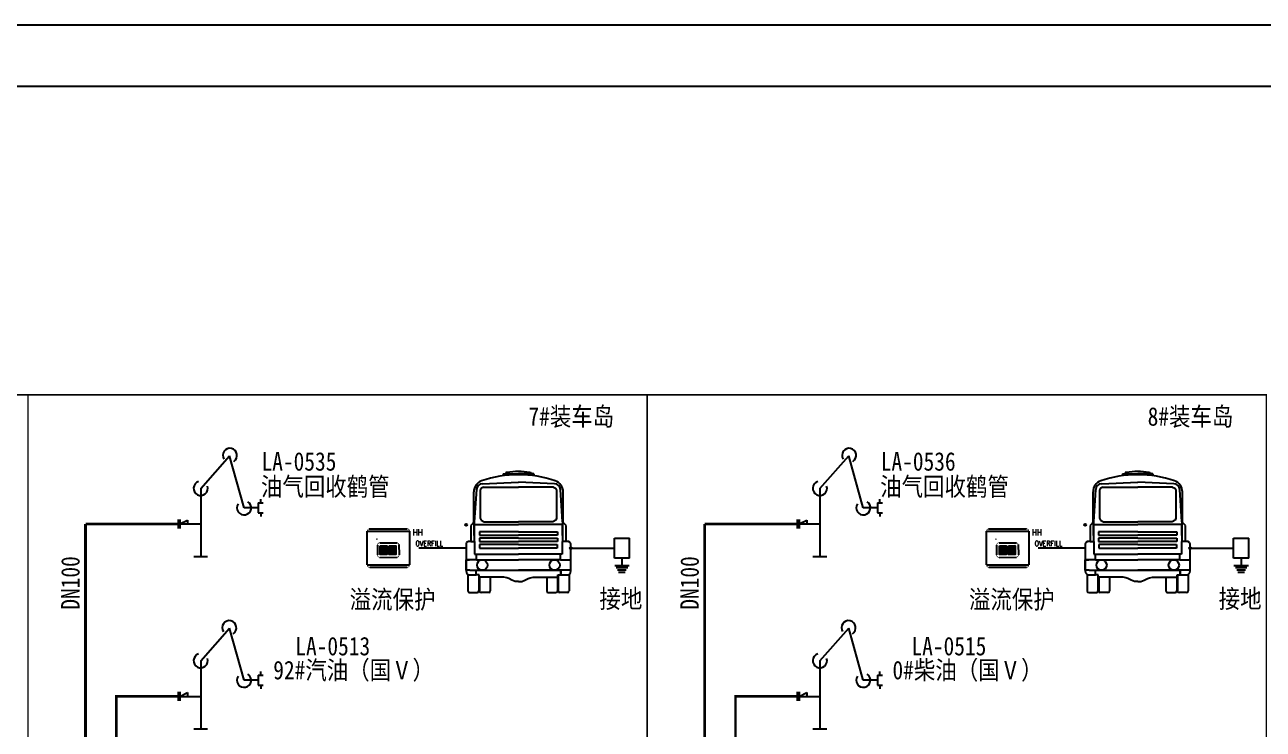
# Model space of a CAD drawing. Header units: millimetres. Extents: x 36820 to 41163, y -3485 to -2358.
# Drawn here: x 40373.4 to 40574.3, y -2589.1 to -2474.8 of the extents above; entities that cross this region are included whole.
import ezdxf
from ezdxf.enums import TextEntityAlignment as Align

# ---------------------------------------------------------------- set-up
doc = ezdxf.new("R2010")
doc.units = ezdxf.units.MM
doc.header["$LTSCALE"] = 6
doc.linetypes.add('DASHDOT', pattern=[1, 0.5, -0.25, 0, -0.25])
doc.linetypes.add('HIDDEN', pattern=[0.375, 0.25, -0.125])
for name, color, linetype in [('bc', 7, 'Continuous'), ('BZC', 7, 'Continuous'), ('T-SYMBOLS_EX', 1, 'Continuous'), ('T-TEXT', 3, 'Continuous'), ('VCL_MaR_MO', 9, 'Continuous')]:
    doc.layers.add(name, color=color, linetype=linetype)
doc.styles.add('HZ', font='', dxfattribs={"width": 0.8})
doc.styles.add('HZTXT', font='', dxfattribs={"width": 0.8})
doc.styles.add('NORMAL', font='simplex')
doc.styles.add('ROMANS', font='romans.shx', dxfattribs={"width": 0.8, "height": 2.5})
doc.styles.get('HZ').set_extended_font_data('NSimSun')
doc.styles.get('HZTXT').set_extended_font_data('NSimSun')
pattern_1 = [(0, (708.82753, -477.49683), (0.238125, 0.1374815), [0.15875, -0.3175]), (120, (708.82753, -477.49683), (-0.238124972, 0.13748155), [0.15875, -0.3175]), (60, (708.82753, -477.49683), (2.8e-08, 0.27496305), [-0.3175, 0.15875])]

# ---------------------------------------------------------------- blocks, each defined once
blk = doc.blocks.new('AC_2')
at = {"layer": 'T-SYMBOLS_EX'}
for p, q in [((9.68, 38.45), (14.64, 38.45)), ((9.68, 38.45), (9.68, 37.86)), ((10.95, 38.96), (10.57, 38.96)), ((10.57, 38.96), (10.57, 38.45)), ((19.61, 38.45), (14.64, 38.45)), ((18.34, 38.96), (18.72, 38.96)), ((18.72, 38.96), (18.72, 38.45)), ((19.61, 38.45), (19.61, 37.86)), ((0.15, 22.75), (0.15, 32.62)), ((1.01, 33.39), (0.33, 22.95)), ((2.64, 33.85), (2.26, 33.17)), ((2.26, 33.17), (2.26, 24.11)), ((3.31, 34.13), (2.64, 33.85)), ((2.92, 35.26), (14.64, 35.79)), ((3.31, 34.13), (14.64, 34.13)), ((26.37, 35.26), (14.64, 35.79)), ((25.98, 34.13), (14.64, 34.13)), ((25.98, 34.13), (26.65, 33.85)), ((26.65, 33.85), (27.03, 33.17)), ((27.03, 33.17), (27.03, 24.11)), ((28.95, 22.95), (28.28, 33.39)), ((29.14, 22.75), (29.14, 32.62)), ((2.26, 24.11), (2.54, 23.43)), ((27.03, 24.11), (26.75, 23.43)), ((0.33, 22.95), (-0.82, 21.71)), ((-0.82, 21.71), (-0.82, 16.52)), ((0.33, 22.95), (0.33, 16.52)), ((0.33, 21.99), (14.64, 21.99)), ((0.33, 18.5), (0.33, 21.99)), ((2.54, 23.43), (3.5, 22.95)), ((3.5, 22.95), (14.64, 22.95)), ((25.79, 22.95), (14.64, 22.95)), ((28.95, 21.99), (14.64, 21.99)), ((26.75, 23.43), (25.79, 22.95)), ((30.11, 21.71), (28.95, 22.95)), ((28.95, 22.95), (28.95, 16.52)), ((28.95, 18.5), (28.95, 21.99)), ((30.11, 16.52), (30.11, 21.71)), ((-2.16, 16.23), (-2.36, 15.75)), ((-1.59, 16.52), (-2.16, 16.23)), ((-0.82, 16.52), (-1.59, 16.52)), ((-0.82, 16.52), (0.43, 16.52)), ((0.43, 16.52), (0.43, 12.39)), ((14.64, 19.69), (1.97, 19.69)), ((1.97, 19.69), (1.97, 18.63)), ((1.97, 18.63), (14.64, 18.63)), ((14.64, 17.58), (1.97, 17.58)), ((1.97, 17.58), (1.97, 16.52)), ((1.97, 16.52), (14.64, 16.52)), ((14.64, 19.69), (27.32, 19.69)), ((27.32, 18.63), (14.64, 18.63)), ((14.64, 17.58), (27.32, 17.58)), ((27.32, 16.52), (14.64, 16.52)), ((27.32, 19.69), (27.32, 18.63)), ((27.32, 17.58), (27.32, 16.52)), ((30.11, 16.52), (28.86, 16.52)), ((28.86, 16.52), (28.86, 12.39)), ((30.88, 16.52), (30.11, 16.52)), ((31.45, 16.23), (30.88, 16.52)), ((31.64, 15.75), (31.45, 16.23)), ((-2.36, 15.75), (-2.36, 7.11)), ((0.43, 12.39), (14.64, 12.39)), ((1.01, 10.57), (1.01, 12.39)), ((14.64, 15.56), (2.06, 15.56)), ((2.06, 15.56), (2.06, 14.41)), ((2.06, 14.41), (14.64, 14.41)), ((14.64, 15.56), (27.23, 15.56)), ((27.23, 14.41), (14.64, 14.41)), ((28.86, 12.39), (14.64, 12.39)), ((27.23, 15.56), (27.23, 14.41)), ((28.28, 10.57), (28.28, 12.39)), ((31.64, 7.11), (31.64, 15.75)), ((1.01, 10.57), (-2.36, 10.57)), ((-2.36, 7.2), (-2.36, 10.57)), ((-2.36, 10.57), (-1.22, 10.57)), ((1.01, 10.57), (14.64, 10.57)), ((28.28, 10.57), (14.64, 10.57)), ((28.28, 10.57), (31.64, 10.57)), ((-1.11, 7.2), (-2.36, 7.2)), ((-2.36, 7.11), (-2.26, 6.34)), ((-2.26, 6.34), (-1.87, 5.96)), ((-1.87, 5.96), (-1.39, 5.76)), ((-1.75, 5.9), (-1.75, 0.5)), ((-1.39, 5.76), (0.91, 5.76)), ((-1.11, 7.2), (0.91, 7.2)), ((0.91, 5.76), (0.91, 7.2)), ((0.91, 7.2), (28.38, 7.2)), ((0.91, 5.76), (0.91, 7.2)), ((0.91, 7.2), (14.64, 7.2)), ((1.87, 5.76), (0.91, 5.76)), ((1.75, 5.76), (1.75, 0.5)), ((1.87, 4.99), (1.87, 5.76)), ((9.89, 4.99), (1.87, 4.99)), ((2, 4.99), (2, 0.5)), ((5.49, 4.99), (5.49, 0.5)), ((10.85, 4.75), (9.89, 4.99)), ((11.48, 4.51), (10.85, 4.75)), ((12.53, 3.94), (11.48, 4.51)), ((28.38, 7.2), (14.64, 7.2)), ((16.76, 3.94), (17.81, 4.51)), ((17.81, 4.51), (18.44, 4.75)), ((18.44, 4.75), (19.4, 4.99)), ((19.4, 4.99), (27.42, 4.99)), ((23.8, 4.99), (23.8, 0.5)), ((27.29, 4.99), (27.29, 0.5)), ((27.42, 4.99), (27.42, 5.76)), ((27.42, 5.76), (28.38, 5.76)), ((27.54, 5.76), (27.54, 0.5)), ((28.38, 7.2), (28.38, 5.76)), ((28.38, 5.76), (28.38, 7.2)), ((31.64, 7.2), (28.38, 7.2)), ((28.38, 5.76), (30.68, 5.76)), ((30.68, 5.76), (31.16, 5.96)), ((31.04, 5.9), (31.04, 0.5)), ((31.16, 5.96), (31.55, 6.34)), ((31.55, 6.34), (31.64, 7.11)), ((-1.24, 0), (1.24, 0)), ((4.99, 0), (2.5, 0)), ((13.59, 3.6), (12.53, 3.94)), ((14.64, 3.51), (13.59, 3.6)), ((14.64, 3.51), (15.7, 3.6)), ((15.7, 3.6), (16.76, 3.94)), ((24.3, 0), (26.79, 0)), ((30.53, 0), (28.05, 0))]:
    blk.add_line(p, q, dxfattribs=at)
for centre in [(2.92, 8.88), (26.37, 8.88)]:
    blk.add_circle(centre, 1.68, dxfattribs=at)
for centre, radius, start, end in [((3.93, 32.62), 3.78, 109.0821, 180), ((14.64, 1.64), 36.56, 90, 109.0821), ((15.92, 2.73), 36.56, 91.9924, 97.8), ((13.37, 2.73), 36.56, 82.2, 88.0076), ((14.64, 1.64), 36.56, 70.9179, 90), ((25.36, 32.62), 3.78, 0, 70.9179), ((3.01, 33.26), 2, 92.5957, 176.2875), ((26.28, 33.26), 2, 3.7125, 87.4043), ((-1.24, 0.5), 0.504, 180, 270), ((1.24, 0.5), 0.504, 270, 0), ((2.5, 0.5), 0.504, 180, 270), ((4.99, 0.5), 0.504, 270, 0), ((24.3, 0.5), 0.504, 180, 270), ((26.79, 0.5), 0.504, 270, 0), ((28.05, 0.5), 0.504, 180, 270), ((30.53, 0.5), 0.504, 270, 0)]:
    blk.add_arc(centre, radius, start, end, dxfattribs=at)
blk = doc.blocks.new('A$C410379D9')
at = {"layer": 'VCL_MaR_MO'}
h = blk.add_hatch(dxfattribs=at)
h.set_pattern_fill('HONEY', color=256, scale=0.05, style=0)
h.set_pattern_definition(pattern_1)
h.paths.add_polyline_path([(4.33, 7.11), (4.33, 4.29), (6.46, 4.29), (6.46, 7.11)])
h = blk.add_hatch(dxfattribs=at)
h.set_pattern_fill('HONEY', color=256, scale=0.05, style=0)
h.set_pattern_definition(pattern_1)
h.paths.add_polyline_path([(7.22, 4.29), (9.35, 4.29), (9.35, 7.11), (7.22, 7.11)])
for p, q in [((0.7, 12.62), (13.04, 12.62)), ((0.1, 0.88), (0.1, 11.83)), ((0.1, 11.83), (13.83, 11.83)), ((4.16, 8.07), (9.82, 8.06)), ((13.83, 11.83), (13.83, 0.88)), ((3.38, 7.29), (3.38, 4.13)), ((10.39, 7.55), (10.43, 4.13)), ((0.1, 0.88), (13.83, 0.88)), ((13.04, 0.1), (0.88, 0.1)), ((4.16, 3.34), (9.82, 3.36))]:
    blk.add_line(p, q, dxfattribs=at)
at = {"layer": 'VCL_MaR_MO', "const_width": 0.196}
for points in [[(0.88, 12.62), (0.84, 12.62), (0.81, 12.61), (0.77, 12.61), (0.73, 12.6), (0.69, 12.59), (0.65, 12.58), (0.62, 12.57), (0.58, 12.56), (0.55, 12.54), (0.51, 12.53), (0.48, 12.51), (0.45, 12.49), (0.41, 12.46), (0.38, 12.44), (0.36, 12.41), (0.33, 12.39), (0.3, 12.36), (0.28, 12.33), (0.25, 12.3), (0.23, 12.27), (0.21, 12.24), (0.19, 12.2), (0.17, 12.17), (0.16, 12.13), (0.14, 12.1), (0.13, 12.06), (0.12, 12.02), (0.11, 11.99), (0.11, 11.95), (0.1, 11.91), (0.1, 11.87), (0.1, 11.83)], [(13.83, 11.83), (13.83, 11.87), (13.82, 11.91), (13.82, 11.95), (13.81, 11.99), (13.8, 12.02), (13.79, 12.06), (13.78, 12.1), (13.77, 12.13), (13.75, 12.17), (13.73, 12.2), (13.72, 12.24), (13.69, 12.27), (13.67, 12.3), (13.65, 12.33), (13.62, 12.36), (13.6, 12.39), (13.57, 12.41), (13.54, 12.44), (13.51, 12.46), (13.48, 12.49), (13.45, 12.51), (13.41, 12.53), (13.38, 12.54), (13.34, 12.56), (13.31, 12.57), (13.27, 12.58), (13.23, 12.59), (13.2, 12.6), (13.16, 12.61), (13.12, 12.61), (13.08, 12.62), (13.04, 12.62)], [(4.16, 8.07), (4.12, 8.07), (4.08, 8.07), (4.05, 8.07), (4.01, 8.06), (3.97, 8.05), (3.93, 8.04), (3.9, 8.03), (3.86, 8.01), (3.83, 8), (3.79, 7.98), (3.76, 7.96), (3.73, 7.94), (3.69, 7.92), (3.66, 7.9), (3.64, 7.87), (3.61, 7.84), (3.58, 7.82), (3.56, 7.79), (3.53, 7.76), (3.51, 7.73), (3.49, 7.69), (3.47, 7.66), (3.45, 7.62), (3.44, 7.59), (3.42, 7.55), (3.41, 7.52), (3.4, 7.48), (3.39, 7.44), (3.39, 7.4), (3.38, 7.37), (3.38, 7.33), (3.38, 7.29)], [(10.43, 7.29), (10.43, 7.33), (10.43, 7.37), (10.42, 7.41), (10.42, 7.44), (10.41, 7.48), (10.4, 7.52), (10.39, 7.55), (10.37, 7.59), (10.36, 7.63), (10.34, 7.66), (10.32, 7.69), (10.3, 7.73), (10.28, 7.76), (10.25, 7.79), (10.23, 7.82), (10.2, 7.84), (10.17, 7.87), (10.15, 7.9), (10.12, 7.92), (10.08, 7.94), (10.05, 7.96), (10.02, 7.98), (9.98, 8), (9.95, 8.01), (9.91, 8.03), (9.88, 8.04), (9.84, 8.05), (9.8, 8.06), (9.76, 8.07), (9.72, 8.07), (9.69, 8.07), (9.65, 8.07)], [(4.16, 3.34), (4.12, 3.34), (4.08, 3.35), (4.05, 3.35), (4.01, 3.36), (3.97, 3.37), (3.93, 3.38), (3.9, 3.39), (3.86, 3.4), (3.83, 3.42), (3.79, 3.44), (3.76, 3.45), (3.73, 3.48), (3.69, 3.5), (3.66, 3.52), (3.64, 3.55), (3.61, 3.57), (3.58, 3.6), (3.56, 3.63), (3.53, 3.66), (3.51, 3.69), (3.49, 3.72), (3.47, 3.76), (3.45, 3.79), (3.44, 3.83), (3.42, 3.86), (3.41, 3.9), (3.4, 3.94), (3.39, 3.97), (3.39, 4.01), (3.38, 4.05), (3.38, 4.09), (3.38, 4.13)], [(10.43, 4.13), (10.43, 4.09), (10.43, 4.05), (10.42, 4.01), (10.42, 3.97), (10.41, 3.94), (10.4, 3.9), (10.39, 3.86), (10.37, 3.83), (10.36, 3.79), (10.34, 3.76), (10.32, 3.72), (10.3, 3.69), (10.28, 3.66), (10.25, 3.63), (10.23, 3.6), (10.2, 3.57), (10.17, 3.55), (10.15, 3.52), (10.12, 3.5), (10.08, 3.47), (10.05, 3.45), (10.02, 3.43), (9.98, 3.42), (9.95, 3.4), (9.91, 3.39), (9.88, 3.38), (9.84, 3.37), (9.8, 3.36), (9.76, 3.35), (9.72, 3.35), (9.69, 3.34), (9.65, 3.34)], [(0.1, 0.88), (0.1, 0.84), (0.1, 0.81), (0.11, 0.77), (0.11, 0.73), (0.12, 0.69), (0.13, 0.65), (0.14, 0.62), (0.16, 0.58), (0.17, 0.55), (0.19, 0.51), (0.21, 0.48), (0.23, 0.45), (0.25, 0.41), (0.28, 0.38), (0.3, 0.36), (0.33, 0.33), (0.36, 0.3), (0.38, 0.28), (0.41, 0.25), (0.45, 0.23), (0.48, 0.21), (0.51, 0.19), (0.55, 0.17), (0.58, 0.16), (0.62, 0.14), (0.65, 0.13), (0.69, 0.12), (0.73, 0.11), (0.77, 0.11), (0.81, 0.1), (0.84, 0.1), (0.88, 0.1)], [(13.04, 0.1), (13.08, 0.1), (13.12, 0.1), (13.16, 0.11), (13.2, 0.11), (13.23, 0.12), (13.27, 0.13), (13.31, 0.14), (13.34, 0.16), (13.38, 0.17), (13.41, 0.19), (13.45, 0.21), (13.48, 0.23), (13.51, 0.25), (13.54, 0.28), (13.57, 0.3), (13.6, 0.33), (13.62, 0.36), (13.65, 0.38), (13.67, 0.41), (13.69, 0.45), (13.72, 0.48), (13.73, 0.51), (13.75, 0.55), (13.77, 0.58), (13.78, 0.62), (13.79, 0.65), (13.8, 0.69), (13.81, 0.73), (13.82, 0.77), (13.82, 0.81), (13.83, 0.84), (13.83, 0.88)]]:
    blk.add_lwpolyline(points, dxfattribs=at)
at = {"layer": 'VCL_MaR_MO'}
for points in [[(4.33, 7.11), (6.46, 7.11), (6.46, 4.29), (4.33, 4.29)], [(7.22, 7.11), (9.35, 7.11), (9.35, 4.29), (7.22, 4.29)]]:
    blk.add_lwpolyline(points, close=True, dxfattribs=at)
at = {"layer": 'VCL_MaR_MO', "style": 'NORMAL', "width": 0.8}
blk.add_text('.', height=1.68, dxfattribs=at).set_placement((2.89, 9.14))
blk = doc.blocks.new('ffff')
at = {"layer": 'VCL_MaR_MO'}
for p, q in [((6676.55, -1641.97), (6676.55, -1638.71)), ((6676.55, -1638.71), (6679, -1638.71)), ((6679, -1641.97), (6679, -1638.71)), ((6679, -1641.97), (6676.55, -1641.97)), ((6677.77, -1641.97), (6677.77, -1643.15)), ((6676.61, -1643.15), (6678.94, -1643.15)), ((6676.84, -1643.51), (6678.71, -1643.51)), ((6677.07, -1643.87), (6678.48, -1643.87)), ((6677.24, -1644.23), (6678.31, -1644.23))]:
    blk.add_line(p, q, dxfattribs=at)
at = {"layer": 'VCL_MaR_MO', "linetype": 'HIDDEN', "ltscale": 5}
for p, q in [((6652.33, -1640.34), (6643.33, -1640.34)), ((6669.65, -1640.34), (6676.55, -1640.34))]:
    blk.add_line(p, q, dxfattribs=at)
at = {"layer": 'VCL_MaR_MO'}
blk.add_circle((6669.49, -1640.34), 0.16, dxfattribs=at)
at = {"layer": 'T-SYMBOLS_EX', "xscale": 0.5, "yscale": 0.5, "zscale": 0.5}
blk.add_blockref('AC_2', (6653.67, -1647.54), dxfattribs=at)
at = {"layer": 'T-TEXT', "xscale": 0.5, "yscale": 0.5, "zscale": 0.5}
blk.add_blockref('A$C410379D9', (6636.42, -1643.52), dxfattribs=at)
at = {"layer": 'BZC', "color": 3, "style": 'HZTXT', "width": 0.85}
for s, p in [('溢流保护', (6640.58, -1650.17)), ('接地', (6677.61, -1650.06))]:
    blk.add_text(s, height=3, dxfattribs=at).set_placement(p, align=Align.CENTER)
at = {"layer": 'VCL_MaR_MO'}
for s, height, style, width, p in [('HH', 1, 'ROMANS', 0.85, (6643.84, -1638.28)), ('OVERFILL', 0.84, 'NORMAL', 0.8, (6644.28, -1640.01))]:
    blk.add_text(s, height=height, dxfattribs=dict(at, style=style, width=width)).set_placement(p)

msp = doc.modelspace()

# ---------------------------------------------------------------- linework, layer by layer
at = {"color": 210}
for p, q in [((40401.976, -2577.971), (40406.646, -2572.706)), ((40409.017, -2581.122), (40406.646, -2572.706)), ((40401.976, -2577.971), (40401.976, -2589.002)), ((40411.316, -2580.322), (40411.316, -2581.922)), ((40411.316, -2580.322), (40412.116, -2580.322)), ((40411.716, -2580.322), (40411.716, -2579.722)), ((40398.301, -2583.002), (40398.301, -2584.502)), ((40398.601, -2583.002), (40398.601, -2584.502)), ((40411.316, -2581.122), (40409.017, -2581.122)), ((40411.316, -2581.922), (40412.116, -2581.922)), ((40411.716, -2581.922), (40411.716, -2582.522)), ((40398.601, -2583.752), (40399.851, -2583.127)), ((40398.601, -2583.752), (40401.976, -2583.752)), ((40399.851, -2583.127), (40399.851, -2583.752)), ((40400.851, -2589.002), (40403.101, -2589.002))]:
    msp.add_line(p, q, dxfattribs=at)
at = {"color": 5}
for p, q in [((40502.406, -2577.971), (40507.076, -2572.706)), ((40509.447, -2581.122), (40507.076, -2572.706)), ((40502.406, -2577.971), (40502.406, -2589.002)), ((40511.746, -2580.322), (40511.746, -2581.922)), ((40511.746, -2580.322), (40512.546, -2580.322)), ((40512.146, -2580.322), (40512.146, -2579.722)), ((40498.731, -2583.002), (40498.731, -2584.502)), ((40499.031, -2583.002), (40499.031, -2584.502)), ((40511.746, -2581.122), (40509.447, -2581.122)), ((40511.746, -2581.922), (40512.546, -2581.922)), ((40512.146, -2581.922), (40512.146, -2582.522)), ((40499.031, -2583.752), (40500.281, -2583.127)), ((40499.031, -2583.752), (40502.406, -2583.752)), ((40500.281, -2583.127), (40500.281, -2583.752)), ((40501.281, -2589.002), (40503.531, -2589.002))]:
    msp.add_line(p, q, dxfattribs=at)
at = {"linetype": 'DASHDOT', "ltscale": 3, "const_width": 0.24}
for points in [[(40255.872, -2534.844), (40373.962, -2534.844), (40373.962, -2783.22), (40255.872, -2783.22)], [(40373.962, -2534.844), (40474.392, -2534.844), (40474.392, -2783.22), (40373.962, -2783.22)], [(40474.392, -2534.844), (40574.823, -2534.844), (40574.823, -2783.22), (40474.392, -2783.22)]]:
    msp.add_lwpolyline(points, close=True, dxfattribs=at)
at = {"color": 210, "const_width": 0.4}
msp.add_lwpolyline([(40388.301, -2633.64), (40388.301, -2583.752), (40398.301, -2583.752)], dxfattribs=at)
at = {"color": 5, "const_width": 0.4}
msp.add_lwpolyline([(40488.731, -2633.64), (40488.731, -2583.752), (40498.731, -2583.752)], dxfattribs=at)
at = {"color": 210}
for centre, start, end in [((40406.622, -2572.622), 302.68015, 212.79436), ((40401.976, -2577.971), 108.16502, 18.27923), ((40409.017, -2581.122), 146.72077, 56.83498)]:
    msp.add_arc(centre, 1.152, start, end, dxfattribs=at)
at = {"color": 5}
for centre, start, end in [((40507.053, -2572.622), 302.68015, 212.79436), ((40502.406, -2577.971), 108.16502, 18.27923), ((40509.447, -2581.122), 146.72077, 56.83498)]:
    msp.add_arc(centre, 1.152, start, end, dxfattribs=at)
at = {"layer": 'bc', "color": 2, "linetype": 'Continuous', "ltscale": 0.13}
msp.add_lwpolyline([(39433.086, -2474.821), (40904.836, -2474.821), (40904.836, -3068.821), (39433.086, -3068.821)], close=True, dxfattribs=at)
msp.add_lwpolyline([(39433.086, -2474.821), (40904.836, -2474.821), (40904.836, -3068.821), (39433.086, -3068.821)], close=True, dxfattribs=at)
msp.add_lwpolyline([(39433.086, -2474.821), (40904.836, -2474.821), (40904.836, -3068.821), (39433.086, -3068.821)], close=True, dxfattribs=at)
at = {"layer": 'bc', "color": 2, "linetype": 'Continuous', "ltscale": 0.13, "const_width": 0.3}
msp.add_lwpolyline([(39458.086, -2484.821), (40894.836, -2484.821), (40894.836, -3058.821), (39458.086, -3058.821)], close=True, dxfattribs=at)
msp.add_lwpolyline([(39458.086, -2484.821), (40894.836, -2484.821), (40894.836, -3058.821), (39458.086, -3058.821)], close=True, dxfattribs=at)
msp.add_lwpolyline([(39458.086, -2484.821), (40894.836, -2484.821), (40894.836, -3058.821), (39458.086, -3058.821)], close=True, dxfattribs=at)
at = {"layer": 'BZC', "color": 192}
for p, q in [((40401.976, -2550.012), (40406.646, -2544.747)), ((40409.017, -2553.162), (40406.646, -2544.747)), ((40502.406, -2550.012), (40507.076, -2544.747)), ((40509.447, -2553.162), (40507.076, -2544.747)), ((40401.976, -2550.012), (40401.976, -2561.042)), ((40502.406, -2550.012), (40502.406, -2561.042)), ((40411.316, -2552.362), (40411.316, -2553.962)), ((40411.316, -2552.362), (40412.116, -2552.362)), ((40411.716, -2552.362), (40411.716, -2551.762)), ((40511.746, -2552.362), (40511.746, -2553.962)), ((40511.746, -2552.362), (40512.546, -2552.362)), ((40512.146, -2552.362), (40512.146, -2551.762)), ((40411.316, -2553.162), (40409.017, -2553.162)), ((40411.316, -2553.962), (40412.116, -2553.962)), ((40411.716, -2553.962), (40411.716, -2554.562)), ((40511.746, -2553.162), (40509.447, -2553.162)), ((40511.746, -2553.962), (40512.546, -2553.962)), ((40512.146, -2553.962), (40512.146, -2554.562)), ((40398.301, -2555.042), (40398.301, -2556.542)), ((40398.601, -2555.042), (40398.601, -2556.542)), ((40398.601, -2555.792), (40399.851, -2555.167)), ((40398.601, -2555.792), (40401.976, -2555.792)), ((40399.851, -2555.167), (40399.851, -2555.792)), ((40498.731, -2555.042), (40498.731, -2556.542)), ((40499.031, -2555.042), (40499.031, -2556.542)), ((40499.031, -2555.792), (40500.281, -2555.167)), ((40499.031, -2555.792), (40502.406, -2555.792)), ((40500.281, -2555.167), (40500.281, -2555.792)), ((40400.851, -2561.042), (40403.101, -2561.042)), ((40501.281, -2561.042), (40503.531, -2561.042))]:
    msp.add_line(p, q, dxfattribs=at)
at = {"layer": 'BZC', "color": 192, "const_width": 0.45}
for points in [[(40383.303, -2660.078), (40383.303, -2555.792)], [(40383.303, -2555.792), (40398.301, -2555.792)], [(40483.734, -2660.078), (40483.734, -2555.792)], [(40483.734, -2555.792), (40498.731, -2555.792)]]:
    msp.add_lwpolyline(points, dxfattribs=at)
at = {"layer": 'BZC', "color": 192}
for centre, start, end in [((40406.72, -2544.663), 302.68015, 212.79436), ((40507.15, -2544.663), 302.68015, 212.79436), ((40401.976, -2550.012), 108.16502, 18.27923), ((40502.406, -2550.012), 108.16502, 18.27923), ((40409.017, -2553.162), 146.72077, 56.83498), ((40509.447, -2553.162), 146.72077, 56.83498)]:
    msp.add_arc(centre, 1.152, start, end, dxfattribs=at)
at = {"layer": 'VCL_MaR_MO'}
for centre in [(40445.017, -2555.942), (40545.448, -2555.942)]:
    msp.add_circle(centre, 0.16, dxfattribs=at)

# ---------------------------------------------------------------- block references
at = {"layer": 'bc', "color": 0}
for p in [(33792.525, -919.357), (33892.955, -919.357)]:
    msp.add_blockref('ffff', p, dxfattribs=at)

# ---------------------------------------------------------------- texts
at = {"lineweight": -3, "style": 'HZ', "width": 0.85}
for s, p in [('7#装车岛', (40455.135, -2539.85)), ('8#装车岛', (40555.565, -2539.85))]:
    msp.add_text(s, height=3, dxfattribs=at).set_placement(p)
at = {"color": 210, "style": 'HZTXT', "width": 0.85}
msp.add_text('92#汽油（国Ⅴ）', height=3, dxfattribs=at).set_placement((40413.747, -2580.987))
at = {"color": 5, "style": 'HZTXT', "width": 0.85}
msp.add_text('0#柴油（国Ⅴ）', height=3, dxfattribs=at).set_placement((40514.177, -2580.987))
at = {"layer": 'BZC', "color": 7, "style": 'HZTXT', "width": 0.85}
for s, p in [('LA-0535', (40411.846, -2547.143)), ('LA-0536', (40512.277, -2547.143))]:
    msp.add_text(s, height=3, dxfattribs=at).set_placement(p)
at = {"layer": 'BZC', "color": 192, "style": 'HZTXT', "width": 0.85}
for p in [(40411.747, -2551.212), (40512.177, -2551.212)]:
    msp.add_text('油气回收鹤管', height=3, rotation=359.96522, dxfattribs=at).set_placement(p)
at = {"layer": 'BZC', "color": 7, "style": 'HZTXT', "width": 0.85}
for p in [(40382.334, -2569.696), (40482.765, -2569.696)]:
    msp.add_text('DN100', height=3, rotation=89.96522, dxfattribs=at).set_placement(p)
at = {"layer": 'BZC', "color": 6, "style": 'HZTXT', "width": 0.85}
msp.add_text('LA-0513', height=3, dxfattribs=at).set_placement((40417.326, -2577.103))
at = {"layer": 'BZC', "color": 5, "style": 'HZTXT', "width": 0.85}
msp.add_text('LA-0515', height=3, dxfattribs=at).set_placement((40517.258, -2577.103))

doc.saveas('drawing.dxf')
